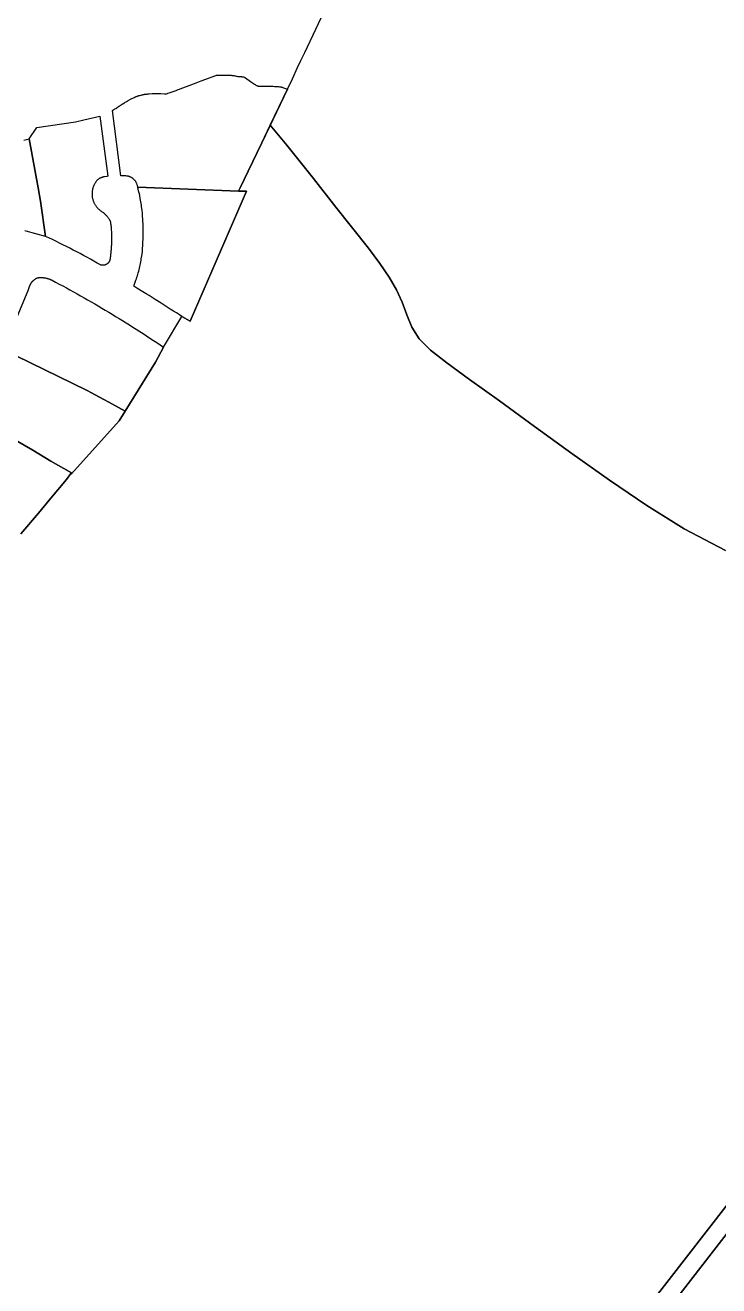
# Model space of a CAD drawing. Header units: metres. Extents: x 3 to 1005126, y 39 to 4383651.
# Drawn here: x 477587.8 to 477822.6, y 4370423.6 to 4370850.3 of the extents above; entities that cross this region are included whole.
import ezdxf

# ---------------------------------------------------------------- set-up
doc = ezdxf.new("R2010")
doc.units = ezdxf.units.M
doc.header["$MEASUREMENT"] = 0
doc.layers.add('TM_Llucmajor', color=7, linetype='Continuous')

msp = doc.modelspace()

# ---------------------------------------------------------------- linework, layer by layer
at = {"layer": 'TM_Llucmajor', "linetype": 'Continuous', "flags": 128}
for points in [[(477824.84, 4370672.48), (477810.91, 4370679.82), (477798.21, 4370687.76), (477785.56, 4370696.35), (477772.88, 4370705.38), (477760.25, 4370714.51), (477748.41, 4370723.12), (477738.27, 4370730.44), (477730.52, 4370736.01), (477724.97, 4370740.33), (477721.19, 4370744.18), (477718.72, 4370748.15), (477717.01, 4370752.3), (477715.45, 4370756.51), (477713.52, 4370760.71), (477711.04, 4370765.03), (477707.91, 4370769.65), (477704.01, 4370774.81), (477692.96, 4370788.72), (477685.37, 4370798.39), (477676.34, 4370809.75), (477670.77, 4370816.47), (477676.6, 4370828.63), (477678.26, 4370832.17), (477680.03, 4370835.94), (477681.16, 4370838.33), (477682.44, 4370841.07), (477686.15, 4370848.96), (477691.71, 4370860.81)], [(477586.34, 4370678.11), (477592.28, 4370685.15), (477595.94, 4370689.52), (477601.75, 4370696.58), (477603.27, 4370698.53), (477603.44, 4370698.42), (477619.62, 4370716.41), (477621.65, 4370719.71), (477631.87, 4370736.3), (477634.63, 4370741.35), (477640.83, 4370751.69), (477643.61, 4370750.11), (477662.75, 4370794.13), (477660.07, 4370794.13), (477660.61, 4370795.26), (477663.27, 4370800.84), (477667.89, 4370810.46), (477670.77, 4370816.47), (477676.34, 4370809.75), (477685.37, 4370798.39), (477692.96, 4370788.72), (477704.01, 4370774.81), (477707.91, 4370769.65), (477711.04, 4370765.03), (477713.52, 4370760.71), (477715.45, 4370756.51), (477717.01, 4370752.3), (477718.72, 4370748.15), (477721.19, 4370744.18), (477724.97, 4370740.33), (477730.52, 4370736.01), (477738.27, 4370730.44), (477748.41, 4370723.12), (477760.25, 4370714.51), (477772.88, 4370705.38), (477785.56, 4370696.35), (477798.21, 4370687.76), (477810.91, 4370679.82), (477824.84, 4370672.48)], [(477587.35, 4370811.4), (477589.1, 4370811.89), (477592.15, 4370795.26), (477592.98, 4370790.73), (477594.67, 4370778.83), (477588.19, 4370780.61), (477587.68, 4370780.74)], [(477583.97, 4370748.89), (477588.78, 4370760.54), (477589.43, 4370762.21), (477589.51, 4370762.39), (477589.55, 4370762.48), (477589.59, 4370762.56), (477589.63, 4370762.65), (477589.68, 4370762.74), (477589.73, 4370762.82), (477589.78, 4370762.91), (477589.83, 4370762.99), (477589.88, 4370763.07), (477589.94, 4370763.15), (477589.99, 4370763.23), (477590.05, 4370763.31), (477590.11, 4370763.39), (477590.17, 4370763.47), (477590.24, 4370763.54), (477590.3, 4370763.62), (477590.37, 4370763.69), (477590.43, 4370763.76), (477590.5, 4370763.83), (477590.57, 4370763.9), (477590.64, 4370763.96), (477590.72, 4370764.03), (477590.79, 4370764.09), (477590.86, 4370764.15), (477590.94, 4370764.21), (477591.02, 4370764.27), (477591.09, 4370764.33), (477591.17, 4370764.38), (477591.25, 4370764.43), (477591.41, 4370764.53), (477591.49, 4370764.58), (477591.57, 4370764.62), (477591.64, 4370764.65), (477591.72, 4370764.68), (477591.79, 4370764.71), (477591.87, 4370764.74), (477591.95, 4370764.77), (477592.03, 4370764.79), (477592.11, 4370764.81), (477592.2, 4370764.83), (477592.28, 4370764.84), (477592.36, 4370764.85), (477592.44, 4370764.86), (477592.53, 4370764.87), (477592.61, 4370764.87), (477592.69, 4370764.87), (477592.82, 4370764.88), (477592.96, 4370764.89), (477593.09, 4370764.89), (477593.23, 4370764.89), (477593.36, 4370764.89), (477593.5, 4370764.89), (477593.63, 4370764.88), (477593.77, 4370764.87), (477593.91, 4370764.86), (477594.04, 4370764.85), (477594.18, 4370764.83), (477594.32, 4370764.82), (477594.45, 4370764.8), (477594.59, 4370764.77), (477594.72, 4370764.75), (477594.86, 4370764.72), (477594.99, 4370764.69), (477595.12, 4370764.66), (477595.26, 4370764.62), (477595.39, 4370764.59), (477595.52, 4370764.55), (477595.65, 4370764.51), (477595.78, 4370764.46), (477595.91, 4370764.42), (477596.04, 4370764.37), (477596.16, 4370764.32), (477596.29, 4370764.27), (477596.41, 4370764.22), (477596.54, 4370764.16), (477596.66, 4370764.1), (477596.78, 4370764.04), (477596.9, 4370763.98), (477598.12, 4370763.33), (477599.33, 4370762.68), (477600.54, 4370762.03), (477601.75, 4370761.37), (477602.95, 4370760.71), (477604.15, 4370760.05), (477605.36, 4370759.38), (477606.56, 4370758.7), (477607.75, 4370758.02), (477608.95, 4370757.34), (477610.14, 4370756.66), (477611.33, 4370755.97), (477612.52, 4370755.27), (477613.7, 4370754.58), (477614.89, 4370753.87), (477616.07, 4370753.17), (477617.25, 4370752.46), (477618.42, 4370751.75), (477619.6, 4370751.03), (477620.77, 4370750.31), (477621.94, 4370749.58), (477623.1, 4370748.85), (477624.27, 4370748.12), (477625.43, 4370747.38), (477626.59, 4370746.64), (477627.74, 4370745.9), (477628.9, 4370745.15), (477630.05, 4370744.4), (477631.2, 4370743.64), (477632.34, 4370742.88), (477633.49, 4370742.12), (477634.63, 4370741.35), (477631.87, 4370736.3), (477621.65, 4370719.71), (477617.15, 4370722.14), (477616.12, 4370722.69), (477614.45, 4370723.59), (477610.05, 4370725.96), (477608.76, 4370726.66), (477608.76, 4370726.66), (477579.95, 4370740.79)], [(477579.95, 4370740.79), (477608.76, 4370726.66), (477610.05, 4370725.96), (477614.45, 4370723.59), (477616.12, 4370722.69), (477617.15, 4370722.14), (477621.65, 4370719.71), (477619.62, 4370716.41), (477603.44, 4370698.42), (477603.27, 4370698.53), (477603.27, 4370698.53), (477603.47, 4370698.79), (477596.53, 4370702.76), (477590.35, 4370706.43), (477582.43, 4370711.06)], [(477582.43, 4370711.06), (477590.35, 4370706.43), (477596.53, 4370702.76), (477603.47, 4370698.79), (477603.27, 4370698.53), (477601.75, 4370696.58), (477595.94, 4370689.52), (477592.28, 4370685.15), (477586.34, 4370678.11)], [(477891.15, 4370526.14), (477755.94, 4370351.74), (477730.47, 4370318.82), (477725.52, 4370320.48), (477750.96, 4370355.17), (477886.44, 4370529.65)], [(477886.44, 4370529.65), (477750.96, 4370355.17)], [(477855.46, 4370126.49), (477783.97, 4370138.73), (477734.39, 4370146.2), (477622.88, 4370162.47), (477613.89, 4370163.78), (477607.8, 4370164.68), (477607.38, 4370164.74), (477610.19, 4370168.13), (477635.21, 4370198.33), (477657.08, 4370225.71), (477667.88, 4370239.34), (477706.28, 4370287.57), (477730.47, 4370318.82), (477755.94, 4370351.74), (477891.15, 4370526.14)]]:
    msp.add_lwpolyline(points, dxfattribs=at)
for points in [[(477625.94, 4370795.44), (477625.8, 4370795.99), (477625.65, 4370796.53), (477625.6, 4370796.65), (477625.55, 4370796.77), (477625.49, 4370796.89), (477625.43, 4370797.01), (477625.37, 4370797.13), (477625.3, 4370797.24), (477625.23, 4370797.35), (477625.15, 4370797.47), (477625.07, 4370797.58), (477624.99, 4370797.69), (477624.9, 4370797.79), (477624.81, 4370797.89), (477624.72, 4370797.99), (477624.62, 4370798.09), (477624.52, 4370798.19), (477624.41, 4370798.28), (477624.31, 4370798.36), (477624.2, 4370798.45), (477624.09, 4370798.53), (477623.97, 4370798.61), (477623.86, 4370798.68), (477623.74, 4370798.75), (477623.62, 4370798.81), (477623.5, 4370798.87), (477623.37, 4370798.93), (477623.25, 4370798.98), (477623.12, 4370799.03), (477623, 4370799.07), (477622.87, 4370799.11), (477622.74, 4370799.15), (477622.62, 4370799.18), (477622.49, 4370799.21), (477622.2, 4370799.24), (477621.92, 4370799.26), (477621.63, 4370799.29), (477621.35, 4370799.31), (477621.06, 4370799.33), (477620.78, 4370799.34), (477620.49, 4370799.35), (477620.2, 4370799.36), (477617.37, 4370821.44), (477617.5, 4370821.52), (477617.58, 4370821.57), (477617.75, 4370821.68), (477617.83, 4370821.73), (477618, 4370821.84), (477618.17, 4370821.95), (477618.5, 4370822.16), (477618.8, 4370822.35), (477618.95, 4370822.45), (477619.17, 4370822.59), (477619.32, 4370822.69), (477619.39, 4370822.73), (477619.5, 4370822.81), (477619.65, 4370822.9), (477619.73, 4370822.95), (477619.84, 4370823.02), (477619.95, 4370823.09), (477620.01, 4370823.13), (477620.16, 4370823.22), (477620.23, 4370823.27), (477620.34, 4370823.34), (477620.45, 4370823.41), (477620.51, 4370823.45), (477620.62, 4370823.52), (477620.68, 4370823.56), (477620.79, 4370823.63), (477620.92, 4370823.71), (477620.99, 4370823.76), (477621.09, 4370823.82), (477621.16, 4370823.87), (477621.26, 4370823.93), (477621.33, 4370823.97), (477621.47, 4370824.06), (477621.7, 4370824.21), (477622.02, 4370824.4), (477622.18, 4370824.5), (477622.33, 4370824.59), (477622.41, 4370824.63), (477622.52, 4370824.69), (477622.67, 4370824.78), (477623.49, 4370825.23), (477623.91, 4370825.45), (477624.3, 4370825.65), (477624.49, 4370825.74), (477624.78, 4370825.88), (477625.08, 4370826.01), (477625.23, 4370826.08), (477625.38, 4370826.14), (477625.48, 4370826.18), (477625.68, 4370826.26), (477625.78, 4370826.3), (477625.99, 4370826.37), (477626.19, 4370826.43), (477626.33, 4370826.47), (477626.61, 4370826.55), (477626.93, 4370826.63), (477627.09, 4370826.67), (477627.33, 4370826.73), (477627.57, 4370826.78), (477627.69, 4370826.81), (477627.93, 4370826.85), (477628.06, 4370826.87), (477628.24, 4370826.9), (477628.41, 4370826.92), (477628.76, 4370826.97), (477629.11, 4370827), (477629.34, 4370827.03), (477629.8, 4370827.07), (477630.74, 4370827.16), (477631.05, 4370827.18), (477631.21, 4370827.19), (477631.41, 4370827.2), (477631.52, 4370827.21), (477631.68, 4370827.21), (477631.91, 4370827.21), (477632.11, 4370827.21), (477632.52, 4370827.19), (477632.93, 4370827.17), (477633.47, 4370827.14), (477633.74, 4370827.13), (477634.96, 4370827.06), (477635.15, 4370827.05), (477635.25, 4370827.05), (477635.39, 4370827.07), (477635.54, 4370827.09), (477635.61, 4370827.11), (477635.93, 4370827.21), (477636.13, 4370827.28), (477636.54, 4370827.43), (477638.86, 4370828.25), (477639.63, 4370828.53), (477640.01, 4370828.67), (477640.83, 4370828.97), (477642.46, 4370829.59), (477645.72, 4370830.83), (477647.35, 4370831.44), (477648.92, 4370832.02), (477652.05, 4370833.17), (477652.3, 4370833.26), (477652.42, 4370833.3), (477652.61, 4370833.36), (477652.7, 4370833.38), (477652.77, 4370833.39), (477652.88, 4370833.4), (477652.95, 4370833.41), (477653.09, 4370833.41), (477653.8, 4370833.43), (477654.15, 4370833.43), (477654.68, 4370833.44), (477655.21, 4370833.43), (477655.48, 4370833.43), (477655.94, 4370833.42), (477656.17, 4370833.41), (477656.51, 4370833.4), (477656.86, 4370833.39), (477657.03, 4370833.38), (477657.37, 4370833.36), (477657.54, 4370833.34), (477657.8, 4370833.32), (477658.04, 4370833.29), (477658.2, 4370833.27), (477658.31, 4370833.25), (477658.53, 4370833.22), (477658.85, 4370833.16), (477659.27, 4370833.07), (477659.49, 4370833.03), (477659.81, 4370832.97), (477659.97, 4370832.95), (477660.14, 4370832.93), (477660.26, 4370832.92), (477660.49, 4370832.9), (477660.72, 4370832.89), (477661.03, 4370832.88), (477661.18, 4370832.87), (477661.41, 4370832.85), (477661.53, 4370832.83), (477661.72, 4370832.79), (477661.82, 4370832.77), (477661.96, 4370832.71), (477662.09, 4370832.65), (477662.15, 4370832.61), (477662.36, 4370832.47), (477662.79, 4370832.17), (477663.63, 4370831.58), (477664.06, 4370831.29), (477665.4, 4370830.39), (477665.63, 4370830.24), (477665.75, 4370830.16), (477665.93, 4370830.05), (477666.11, 4370829.94), (477666.2, 4370829.89), (477666.32, 4370829.83), (477666.47, 4370829.77), (477666.57, 4370829.74), (477666.68, 4370829.72), (477666.75, 4370829.7), (477666.89, 4370829.68), (477667.09, 4370829.65), (477667.18, 4370829.64), (477667.33, 4370829.63), (477667.55, 4370829.63), (477667.72, 4370829.63), (477668.05, 4370829.65), (477668.49, 4370829.67), (477668.71, 4370829.68), (477668.93, 4370829.69), (477669.04, 4370829.69), (477669.62, 4370829.7), (477669.91, 4370829.7), (477670.2, 4370829.69), (477670.34, 4370829.69), (477670.8, 4370829.67), (477671.1, 4370829.66), (477671.71, 4370829.63), (477672.17, 4370829.6), (477673.1, 4370829.55), (477673.44, 4370829.53), (477673.61, 4370829.52), (477673.87, 4370829.49), (477674.12, 4370829.46), (477674.25, 4370829.44), (477674.37, 4370829.42), (477674.44, 4370829.4), (477674.59, 4370829.36), (477674.67, 4370829.34), (477674.82, 4370829.3), (477674.97, 4370829.25), (477675.26, 4370829.14), (477676.6, 4370828.63), (477667.89, 4370810.46), (477663.27, 4370800.84), (477660.61, 4370795.26), (477660.07, 4370794.13), (477625.94, 4370795.44)], [(477592.15, 4370795.26), (477589.1, 4370811.89), (477591.71, 4370815.64), (477604.84, 4370817.6), (477607.69, 4370818.23), (477613.13, 4370819.55), (477615.75, 4370799.16), (477615.39, 4370799.11), (477614.69, 4370799.01), (477614.34, 4370798.95), (477614.22, 4370798.91), (477614.09, 4370798.88), (477613.97, 4370798.84), (477613.85, 4370798.8), (477613.73, 4370798.75), (477613.61, 4370798.7), (477613.49, 4370798.65), (477613.37, 4370798.6), (477613.25, 4370798.55), (477613.13, 4370798.49), (477613.02, 4370798.43), (477612.9, 4370798.37), (477612.79, 4370798.31), (477612.68, 4370798.25), (477612.57, 4370798.18), (477612.46, 4370798.11), (477612.34, 4370797.99), (477612.22, 4370797.86), (477612.11, 4370797.73), (477611.99, 4370797.59), (477611.88, 4370797.45), (477611.77, 4370797.31), (477611.67, 4370797.16), (477611.57, 4370797.01), (477611.47, 4370796.85), (477611.37, 4370796.69), (477611.28, 4370796.53), (477611.19, 4370796.36), (477611.1, 4370796.18), (477611.02, 4370796.01), (477610.94, 4370795.83), (477610.87, 4370795.64), (477610.81, 4370795.46), (477610.74, 4370795.27), (477610.74, 4370795.26), (477610.69, 4370795.07), (477610.63, 4370794.88), (477610.59, 4370794.68), (477610.55, 4370794.48), (477610.51, 4370794.28), (477610.48, 4370794.08), (477610.46, 4370793.87), (477610.44, 4370793.66), (477610.43, 4370793.46), (477610.43, 4370793.25), (477610.43, 4370793.04), (477610.44, 4370792.83), (477610.45, 4370792.62), (477610.47, 4370792.41), (477610.5, 4370792.21), (477610.53, 4370792), (477610.57, 4370791.8), (477610.61, 4370791.59), (477610.66, 4370791.39), (477610.72, 4370791.19), (477610.78, 4370790.99), (477610.85, 4370790.8), (477610.92, 4370790.61), (477611, 4370790.42), (477611.09, 4370790.23), (477611.18, 4370790.05), (477611.27, 4370789.87), (477611.37, 4370789.69), (477611.47, 4370789.52), (477611.58, 4370789.35), (477611.69, 4370789.19), (477611.8, 4370789.03), (477611.92, 4370788.88), (477612.04, 4370788.73), (477612.17, 4370788.58), (477612.29, 4370788.44), (477612.42, 4370788.31), (477612.55, 4370788.18), (477612.69, 4370788.05), (477612.82, 4370787.93), (477612.96, 4370787.81), (477613.1, 4370787.7), (477613.24, 4370787.59), (477613.38, 4370787.49), (477613.53, 4370787.39), (477613.67, 4370787.3), (477613.87, 4370787.16), (477614.07, 4370787.02), (477614.26, 4370786.87), (477614.45, 4370786.71), (477614.63, 4370786.55), (477614.81, 4370786.38), (477614.99, 4370786.21), (477615.16, 4370786.03), (477615.32, 4370785.85), (477615.48, 4370785.67), (477615.64, 4370785.48), (477615.79, 4370785.28), (477615.93, 4370785.08), (477616.07, 4370784.88), (477616.2, 4370784.68), (477616.33, 4370784.47), (477616.37, 4370784.4), (477616.41, 4370784.32), (477616.45, 4370784.25), (477616.49, 4370784.17), (477616.53, 4370784.09), (477616.56, 4370784.01), (477616.59, 4370783.93), (477616.62, 4370783.85), (477616.64, 4370783.77), (477616.67, 4370783.69), (477616.69, 4370783.6), (477616.7, 4370783.52), (477616.72, 4370783.43), (477616.73, 4370783.35), (477616.73, 4370783.26), (477616.74, 4370783.18), (477616.78, 4370782.8), (477616.82, 4370782.41), (477616.86, 4370782.03), (477616.89, 4370781.65), (477616.92, 4370781.26), (477616.94, 4370780.88), (477616.97, 4370780.49), (477616.98, 4370780.11), (477617, 4370779.72), (477617.01, 4370779.33), (477617.02, 4370778.95), (477617.03, 4370778.56), (477617.03, 4370778.17), (477617.03, 4370777.79), (477617.03, 4370777.4), (477617.02, 4370777.01), (477617.01, 4370776.63), (477617, 4370776.24), (477616.98, 4370775.85), (477616.96, 4370775.47), (477616.94, 4370775.08), (477616.91, 4370774.7), (477616.89, 4370774.31), (477616.85, 4370773.93), (477616.82, 4370773.54), (477616.78, 4370773.16), (477616.74, 4370772.78), (477616.69, 4370772.39), (477616.64, 4370772.01), (477616.59, 4370771.63), (477616.54, 4370771.25), (477616.48, 4370770.87), (477616.45, 4370770.76), (477616.41, 4370770.65), (477616.37, 4370770.54), (477616.32, 4370770.43), (477616.26, 4370770.32), (477616.2, 4370770.22), (477616.13, 4370770.11), (477616.06, 4370770.01), (477615.98, 4370769.91), (477615.89, 4370769.81), (477615.8, 4370769.72), (477615.7, 4370769.63), (477615.6, 4370769.55), (477615.49, 4370769.47), (477615.38, 4370769.4), (477615.26, 4370769.33), (477615.14, 4370769.27), (477615.02, 4370769.22), (477614.9, 4370769.17), (477614.77, 4370769.13), (477614.64, 4370769.1), (477614.52, 4370769.07), (477614.39, 4370769.05), (477614.26, 4370769.04), (477614.13, 4370769.04), (477614.01, 4370769.04), (477613.89, 4370769.04), (477613.76, 4370769.06), (477613.65, 4370769.07), (477613.53, 4370769.1), (477613.42, 4370769.13), (477613.31, 4370769.16), (477612.17, 4370769.81), (477611.03, 4370770.46), (477609.88, 4370771.1), (477608.73, 4370771.74), (477607.58, 4370772.36), (477606.42, 4370772.99), (477605.26, 4370773.6), (477604.1, 4370774.21), (477602.93, 4370774.81), (477601.76, 4370775.41), (477600.59, 4370775.99), (477599.41, 4370776.58), (477598.23, 4370777.15), (477597.05, 4370777.72), (477595.86, 4370778.28), (477594.67, 4370778.83), (477592.98, 4370790.73), (477592.15, 4370795.26)], [(477626.1, 4370794.77), (477626.07, 4370794.9), (477625.98, 4370795.26), (477625.94, 4370795.44), (477660.07, 4370794.13), (477662.75, 4370794.13), (477643.61, 4370750.11), (477640.83, 4370751.69), (477640, 4370752.23), (477638.99, 4370752.9), (477637.97, 4370753.56), (477636.94, 4370754.23), (477635.92, 4370754.89), (477634.9, 4370755.54), (477633.87, 4370756.2), (477631.81, 4370757.5), (477630.78, 4370758.14), (477629.75, 4370758.79), (477628.71, 4370759.43), (477627.68, 4370760.07), (477625.6, 4370761.33), (477624.56, 4370761.96), (477624.94, 4370762.96), (477625.3, 4370763.96), (477625.47, 4370764.47), (477625.63, 4370764.97), (477625.79, 4370765.48), (477625.94, 4370766), (477626.09, 4370766.51), (477626.23, 4370767.03), (477626.49, 4370768.07), (477626.61, 4370768.59), (477626.72, 4370769.11), (477626.83, 4370769.64), (477626.93, 4370770.16), (477627.03, 4370770.69), (477627.12, 4370771.22), (477627.28, 4370772.28), (477627.35, 4370772.81), (477627.47, 4370773.87), (477627.52, 4370774.4), (477627.57, 4370774.94), (477627.61, 4370775.47), (477627.64, 4370776), (477627.66, 4370776.53), (477627.68, 4370777.07), (477627.7, 4370777.6), (477627.7, 4370778.13), (477627.7, 4370778.66), (477627.72, 4370779.22), (477627.73, 4370779.78), (477627.74, 4370780.35), (477627.74, 4370781.47), (477627.73, 4370782.04), (477627.72, 4370782.6), (477627.7, 4370783.17), (477627.68, 4370783.73), (477627.65, 4370784.29), (477627.61, 4370784.86), (477627.57, 4370785.42), (477627.53, 4370785.99), (477627.48, 4370786.55), (477627.36, 4370787.67), (477627.29, 4370788.23), (477627.22, 4370788.8), (477627.14, 4370789.36), (477627.06, 4370789.91), (477626.97, 4370790.47), (477626.87, 4370791.03), (477626.78, 4370791.59), (477626.56, 4370792.69), (477626.45, 4370793.25), (477626.33, 4370793.8), (477626.1, 4370794.77)]]:
    msp.add_lwpolyline(points, close=True, dxfattribs=at)

doc.saveas('drawing.dxf')
